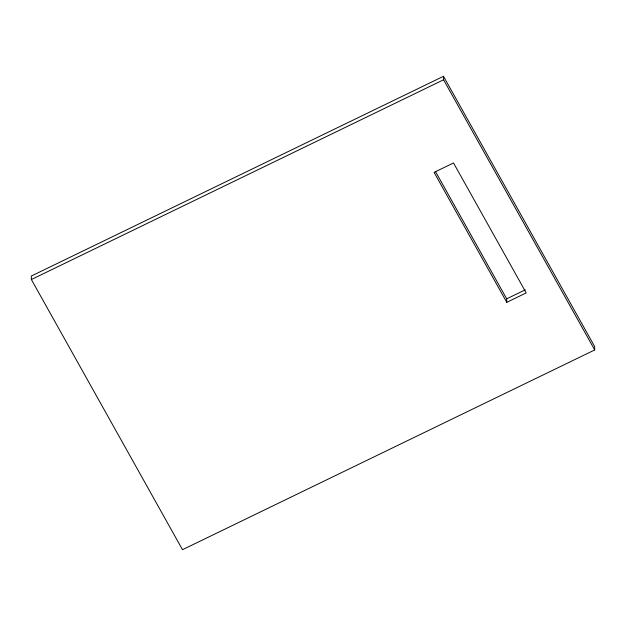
<?xml version="1.0" encoding="UTF-8"?>
<svg xmlns="http://www.w3.org/2000/svg" width="626" height="626" viewBox="0 0 626 626"><rect width="100%" height="100%" fill="white"/><g stroke="black" fill="none" stroke-linecap="round" stroke-linejoin="round"><path stroke-width="0.94" d="M443.498 76.309L31.3 276.05L31.378 279.532L182.502 549.691L594.7 349.95L594.622 346.468L443.498 76.309L443.576 79.792L594.7 349.95M31.378 279.532L443.576 79.792M506.77 302.319L434.084 172.385L453.521 162.971L526.2 292.905L506.77 302.319L506.692 298.837L525.277 289.83M435.43 171.454L506.692 298.837"/></g></svg>
